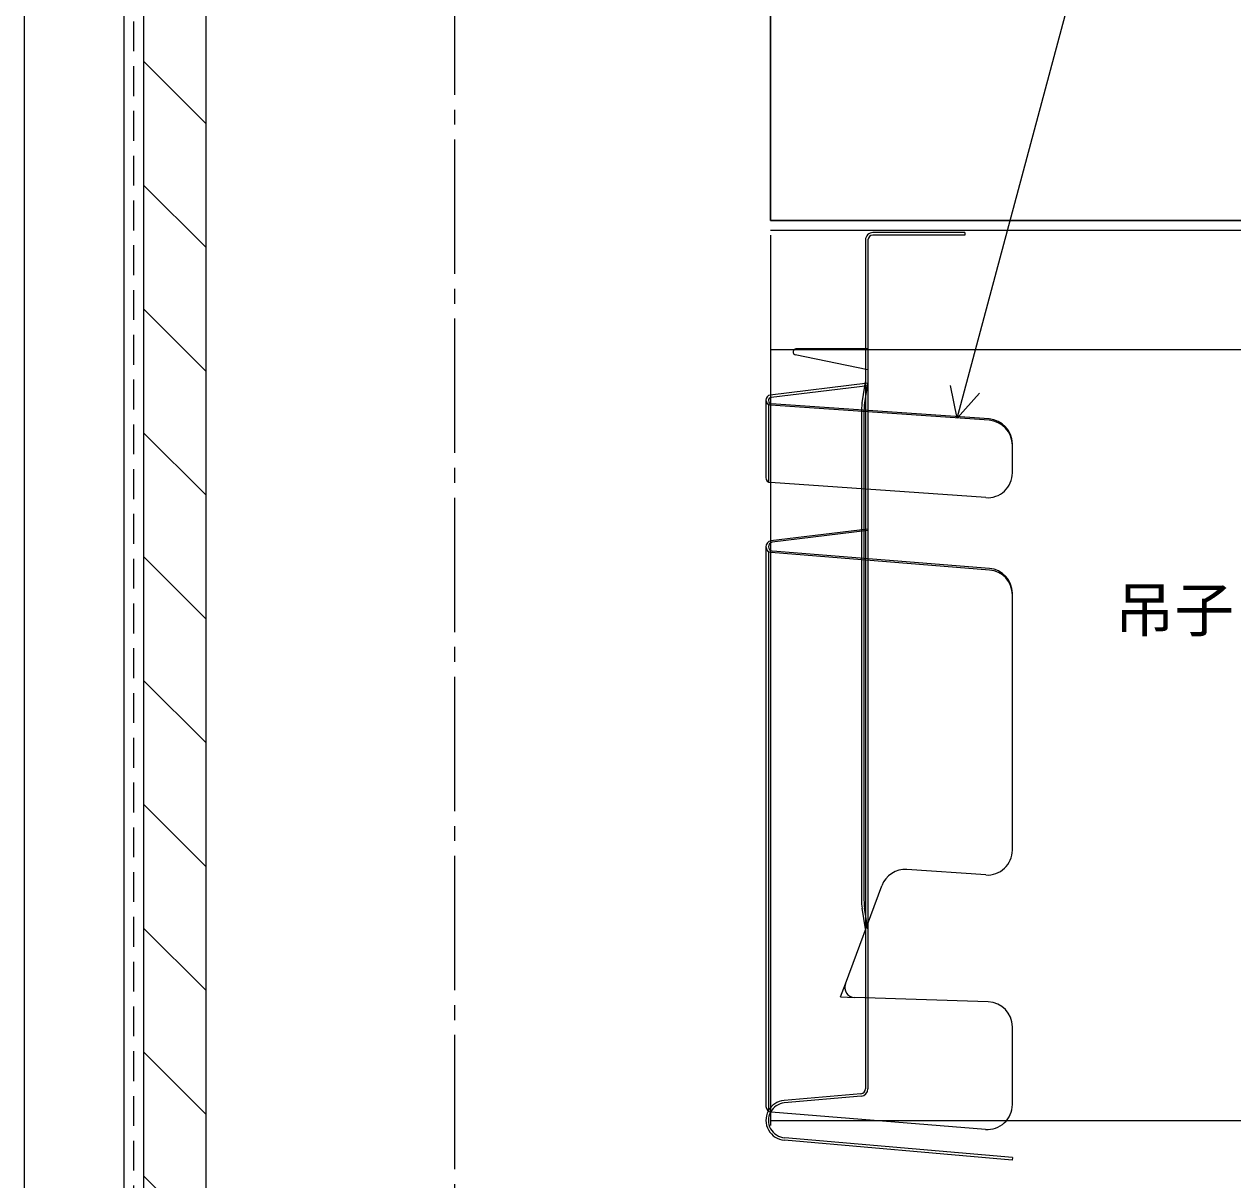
# Model space of a CAD drawing. Units: millimetres, scale not verified. Extents: x -1262 to 1258, y -891 to 1036.
# Drawn here: x -681.1 to -438.2, y 163.4 to 395.7 of the extents above; entities that cross this region are included whole.
import ezdxf
from ezdxf.enums import TextEntityAlignment as Align

# ---------------------------------------------------------------- set-up
doc = ezdxf.new("R2010")
doc.units = ezdxf.units.MM
doc.header["$LTSCALE"] = 3
doc.linetypes.add('CHAIN2', pattern=[12, 9, -1, 1, -1])
doc.linetypes.add('DASHED2', pattern=[3, 2, -1])
for name, color, linetype, lineweight in [('0-4_寸法線1', 5, 'Continuous', 25), ('0-6_名称1', 5, 'Continuous', 25), ('0-B_屋根1', 6, 'Continuous', 20), ('0-E_外壁1', 6, 'Continuous', 20), ('1-1_水切1', 134, 'Continuous', 30), ('2-1_裏貼1', 2, 'Continuous', 18), ('3-1_面戸', 7, 'Continuous', 5), ('3-9_断熱材1', 4, 'Continuous', 5), ('3-D_防水シート', 3, 'DASHED2', 9)]:
    doc.layers.add(name, color=color, linetype=linetype, lineweight=lineweight)
doc.styles.add('ＭＳ ゴシック', font='')
doc.styles.get('ＭＳ ゴシック').set_extended_font_data('MS Gothic')

msp = doc.modelspace()

# ---------------------------------------------------------------- linework, layer by layer
at = {"layer": '0-4_寸法線1', "linetype": 'CHAIN2'}
msp.add_line((-594.647, 732.477), (-594.647, -619.534), dxfattribs=at)
at = {"layer": '0-6_名称1'}
for q in [(-494.976, 323.054), (-489.18, 321.501)]:
    msp.add_line((-493.631, 316.482), q, dxfattribs=at)
msp.add_lwpolyline([(-493.631, 316.482), (-436.178, 530.899), (-358.594, 530.899)], dxfattribs=at)
at = {"layer": '0-B_屋根1'}
for p, q in [((1027.853, 354.211), (-531.147, 354.211)), ((-531.147, 353.282), (-531.147, 174.282)), ((1027.853, 330.211), (-531.147, 330.211)), ((1027.853, 175.211), (-531.147, 175.211))]:
    msp.add_line(p, q, dxfattribs=at)
at = {"layer": '0-E_外壁1'}
for p, q in [((-681.147, 612.211), (-681.147, -619.534)), ((-661.147, 612.211), (-661.147, -619.534))]:
    msp.add_line(p, q, dxfattribs=at)
at = {"layer": '1-1_水切1'}
msp.add_line((-531.147, 535.274), (-531.147, 356.211), dxfattribs=at)
msp.add_lwpolyline([(-531.147, 356.211), (-274.146, 356.211), (-269.146, 354.211)], dxfattribs=at)
at = {"layer": '2-1_裏貼1'}
for p, q in [((-644.647, 375.7), (-657.147, 388.2)), ((-644.647, 350.81), (-657.147, 363.31)), ((-644.647, 325.919), (-657.147, 338.419)), ((-644.647, 301.029), (-657.147, 313.529)), ((-644.647, 276.139), (-657.147, 288.639)), ((-644.647, 251.249), (-657.147, 263.749)), ((-644.647, 226.359), (-657.147, 238.859)), ((-644.647, 201.469), (-657.147, 213.969)), ((-644.647, 176.578), (-657.147, 189.078)), ((-644.647, 151.688), (-657.147, 164.188))]:
    msp.add_line(p, q, dxfattribs=at)
at = {"layer": '3-1_面戸'}
for p, q in [((-511.567, 352.282), (-511.567, 318.751)), ((-492.067, 353.782), (-510.567, 353.782)), ((-492.067, 353.282), (-510.567, 353.282)), ((-492.067, 353.782), (-492.067, 353.282)), ((-511.567, 350.657), (-511.567, 339.056)), ((-511.567, 330.379), (-526.067, 330.379)), ((-526.567, 329.879), (-526.567, 329.66)), ((-511.567, 326.181), (-526.168, 329.171)), ((-512.067, 326.284), (-512.067, 323.811)), ((-511.567, 323.499), (-531.204, 321.1)), ((-511.567, 323.782), (-512.242, 319.567)), ((-512.213, 322.875), (-512.124, 323.431)), ((-512.124, 323.431), (-512.067, 323.782)), ((-512.067, 323.811), (-512.067, 323.782)), ((-512.067, 323.782), (-512.067, 323.438)), ((-512.067, 323.438), (-512.067, 322.893)), ((-511.567, 322.953), (-531.034, 320.62)), ((-512.742, 319.567), (-512.213, 322.875)), ((-512.067, 322.893), (-512.067, 319.341)), ((-532.067, 320.109), (-532.067, 304.513)), ((-531.567, 319.242), (-531.567, 303.647)), ((-487.198, 316.031), (-531.136, 319.11)), ((-487.198, 316.311), (-530.987, 319.379)), ((-512.067, 319.341), (-512.067, 318.692)), ((-512.067, 318.692), (-512.067, 318.054)), ((-511.567, 318.751), (-511.567, 318.019)), ((-512.867, 317.987), (-512.867, 302.235)), ((-512.367, 317.987), (-512.367, 301.22)), ((-512.067, 318.054), (-512.067, 302.179)), ((-511.567, 318.019), (-511.567, 302.143)), ((-482.548, 305.473), (-482.548, 311.323)), ((-487.897, 300.485), (-531.136, 303.515)), ((-512.867, 302.235), (-512.867, 294.008)), ((-512.367, 301.22), (-512.367, 293.415)), ((-512.067, 302.179), (-512.067, 294.107)), ((-511.567, 302.143), (-511.567, 288.22)), ((-511.567, 294.168), (-531.065, 291.775)), ((-512.867, 294.008), (-512.867, 219.578)), ((-512.067, 294.107), (-512.067, 213.588)), ((-511.567, 293.887), (-530.808, 291.525)), ((-512.367, 293.415), (-512.367, 219.578)), ((-532.067, 290.622), (-532.067, 196.042)), ((-531.567, 289.666), (-531.567, 195.058)), ((-487.146, 285.933), (-530.997, 289.462)), ((-487.146, 286.254), (-530.752, 289.764)), ((-511.567, 288.22), (-511.567, 214.933)), ((-482.548, 229.632), (-482.548, 281.27)), ((-487.891, 224.644), (-503.729, 225.735)), ((-516.104, 202.726), (-508.759, 222.489)), ((-512.067, 213.783), (-512.742, 217.998)), ((-511.696, 214.587), (-512.242, 217.998)), ((-511.567, 213.783), (-511.696, 214.587)), ((-511.567, 214.933), (-511.567, 199.941)), ((-512.067, 213.588), (-512.067, 199.957)), ((-517.072, 200.122), (-516.104, 202.726)), ((-517.072, 200.122), (-514.296, 200.031)), ((-487.383, 199.143), (-514.296, 200.031)), ((-512.067, 199.957), (-512.067, 181.658)), ((-511.567, 199.941), (-511.567, 181.658)), ((-532.067, 196.042), (-532.067, 178.115)), ((-531.567, 195.058), (-531.567, 177.167)), ((-482.548, 178.487), (-482.548, 194.146)), ((-512.98, 180.662), (-528.416, 179.311)), ((-512.937, 180.164), (-528.373, 178.813)), ((-487.949, 173.504), (-531.01, 176.969)), ((-482.591, 167.333), (-528.343, 171.336)), ((-482.548, 167.831), (-528.299, 171.834)), ((-482.548, 167.831), (-482.591, 167.333))]:
    msp.add_line(p, q, dxfattribs=at)
msp.add_lwpolyline([(-512.067, 352.282), (-512.067, 330.379), (-512.067, 326.284)], dxfattribs=at)
for centre, radius, start, end in [((-510.567, 352.282), 1.5, 90, 180), ((-510.567, 352.282), 1, 90, 180), ((-526.067, 329.879), 0.5, 90, 180), ((-526.067, 329.66), 0.5, 180, 258.42858), ((-531.066, 320.109), 1.001, 96.96361, 265.99155), ((-530.943, 320.002), 0.624, 96.83391, 265.99159), ((-502.867, 317.987), 10, 176.49747, 179.29703), ((-502.867, 317.987), 10, 173.33964, 176.49747), ((-502.867, 317.987), 10, 170.90972, 173.33964), ((-502.367, 317.987), 10, 170.90972, 180), ((-502.867, 317.987), 10, 179.29703, 180), ((-487.548, 311.323), 5, 360, 85.99155), ((-487.548, 311.043), 5, 360, 85.99155), ((-531.066, 304.513), 1.001, 179.99999, 265.99155), ((-487.548, 305.473), 5, 265.99155, 360), ((-530.904, 290.622), 1.164, 96.99873, 265.39854), ((-530.681, 290.647), 0.886, 96.99873, 265.39856), ((-487.548, 281.27), 5, 360, 85.39854), ((-487.548, 280.949), 5, 360, 85.39854), ((-487.548, 229.632), 5, 266.05867, 360), ((-504.073, 220.747), 5, 86.05867, 159.61187), ((-502.867, 219.578), 10, 180, 189.09028), ((-502.367, 219.578), 10, 180, 189.09028), ((-514.23, 202.029), 2, 159.61187, 268.11095), ((-487.548, 194.146), 5, 360, 88.11095), ((-513.067, 181.658), 1, 275, 360), ((-513.067, 181.658), 1.5, 275, 360), ((-530.918, 178.115), 1.15, 180, 265.39854), ((-528.067, 175.326), 4, 95, 152.17332), ((-528.067, 175.326), 3.5, 95, 151.64238), ((-487.548, 178.487), 5, 265.39854, 360), ((-528.067, 175.326), 4, 152.17332, 266.05743), ((-528.067, 175.326), 3.5, 151.64238, 266.13045)]:
    msp.add_arc(centre, radius, start, end, dxfattribs=at)
at = {"layer": '3-9_断熱材1'}
for p, q in [((-657.147, 612.211), (-657.147, -619.534)), ((-644.647, 612.211), (-644.647, -619.534))]:
    msp.add_line(p, q, dxfattribs=at)
at = {"layer": '3-D_防水シート'}
msp.add_line((-659.147, 612.211), (-659.147, -619.534), dxfattribs=at)

# ---------------------------------------------------------------- texts
at = {"layer": '0-6_名称1', "style": 'ＭＳ ゴシック'}
msp.add_text('吊子', height=8.798, dxfattribs=at).set_placement((-461.965, 270.923), align=Align.BOTTOM_LEFT)

doc.saveas('drawing.dxf')
